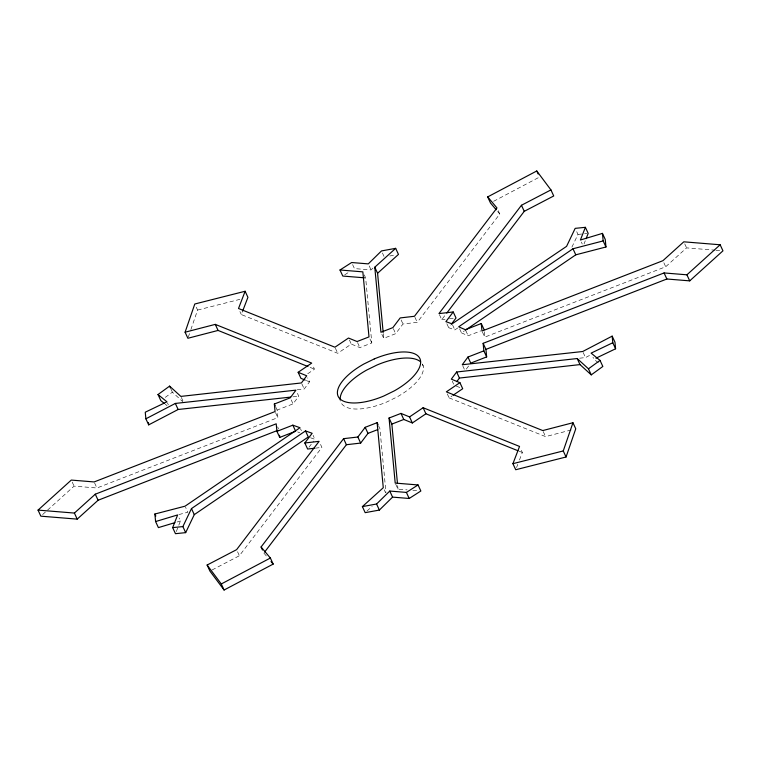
<?xml version="1.0" encoding="UTF-8"?>
<svg xmlns="http://www.w3.org/2000/svg" width="761" height="761" viewBox="0 0 761 761"><rect width="100%" height="100%" fill="white"/><g stroke="black" fill="none" stroke-linecap="round" stroke-linejoin="round"><path stroke-width="0.57" stroke-dasharray="3.81 2.85" d="M188.271 337.18L190.507 330.674M190.878 329.589L197.594 310.06L195.729 306.017M364.243 274.892L365.651 277.917L371.806 342.964L359.877 347.596L351.297 344.096L337.732 353.285L241.313 314.559L242.131 312.4M516.548 467.577L517.794 464.353M519.449 460.044L522.341 452.5L520.476 448.467M176.295 531.568L178.369 526.279M178.787 525.223L180.452 520.99L179.054 517.965M584.029 243.958L585.276 240.78M571.901 247.125L577.98 234.417L576.106 230.374M42.597 514.588L74.083 486.136L96.932 488.001L277.86 417.618L277.147 410.074L293.052 403.891L298.74 396.205L296.876 392.162M297.199 389.794L304.219 389.004L309.518 381.851L307.653 377.808M466.322 369.095L468.852 365.67M308.966 447.278L313.627 441.114M381.86 334.279L383.734 338.322L395.663 333.679L402.988 323.986L417.266 322.341L499.777 214.012L497.903 209.979M457.808 327.924L454.869 329.913L448.695 327.715L450.693 325.071M212.034 569.999L239.392 555.73L321.903 447.401L320.039 443.359M439.411 314.616L441.741 319.658L446.051 314.008M352.59 264.552L354.455 268.585L371.073 269.946L373.556 267.511M366.926 511.088L372.148 506.369M482.445 332.081L484.786 337.123L665.704 266.75L686.593 247.877L714.741 250.169M165.261 397.366L172.386 392.191L182.792 401.675M459.606 328.838L461.47 332.871L464.4 330.873M307.72 373.756L314.502 369.161L312.638 365.118M447.278 393.865L449.152 397.898L452.053 395.929M344.743 274.816L348.624 272.324M493.613 201.313L539.559 177.037M579.597 358.212L585.504 357.565L590.764 354.816M461.47 332.871L468.167 335.772L480.885 330.826M177.142 521.989L180.452 520.99M178.921 514.56L187.862 512.239L185.532 507.197M449.152 397.898L545.57 436.624L571.283 429.955M197.594 310.06L239.915 299.349M389.737 255.991L395.187 255.002M441.741 319.658L445.042 319.287M449.428 318.773L453.822 318.269M315.32 448.153L321.903 447.401M292.89 396.842L298.74 396.205M577.98 234.417L587.045 233.494M715.911 250.264L720.6 250.645M395.672 484.091L398.003 489.142L407.145 489.884M412.852 490.35L418.569 490.816M297.684 431.953L299.739 432.686M310.517 437.765L314.959 439.344L313.094 435.311M519.05 451.178L522.341 452.5M310.117 367.401L314.502 369.161M456.277 386.084L460.567 387.844M306.303 380.538L309.518 381.851M598.374 362.826L593.903 359.182L592.971 357.166M165.28 404.234L167.068 405.689M497.627 211.463L499.777 214.012M263.877 553.047L267.453 557.29M684.729 243.834L686.593 247.877M663.839 262.707L665.704 266.75M581.337 242.027L582.27 244.053M583.173 352.514L585.504 357.565M543.24 431.573L545.57 436.624M465.827 330.721L468.167 335.772M452.538 324.861L454.869 329.913M446.821 323.672L448.695 327.715M462.726 365.746L464.591 369.789M452.262 381.175L453.661 384.2M414.926 317.299L417.266 322.341M382.412 252.947L384.276 256.99M422.26 364.005L423.202 366.031M401.123 319.943L402.988 323.986M369.209 265.903L371.073 269.946M393.323 328.628L395.663 333.679M369.932 338.921L371.806 342.964M357.537 342.555L359.877 347.596M349.432 340.053L351.297 344.096M378.521 425.713L379.92 428.738L385.96 492.595M335.401 348.234L337.732 353.285M384.21 489.742L385.608 492.767M301.889 383.953L304.219 389.004M291.187 399.848L293.052 403.891M300.481 428.728L301.413 430.745M239.905 311.525L241.313 314.559M275.748 407.049L277.147 410.074M275.53 412.567L277.86 417.618M277.622 426.845L278.555 428.862M181.327 397.413L183.192 401.456M170.987 389.156L172.386 392.191M237.527 551.687L239.392 555.73M167.41 402.826L168.343 404.842M94.602 482.95L96.932 488.001M72.219 482.094L74.083 486.136M484.272 331.739L484.786 337.123M383.287 333.594L383.734 338.322M397.67 485.594L398.003 489.142M422.479 364.186A45.032 18.892 -24.8 0 1 397.099 396.928L386.55 402.093A45.032 18.892 -24.8 0 1 340.452 401.028"/><path stroke-width="1.14" d="M307.929 366.517L218.074 330.436L187.891 338.265L185.094 332.205L194.797 304L245.128 291.263L247.924 297.323L242.55 311.325M262.478 550.013L261.08 546.988L343.591 438.659L357.86 437.014L365.185 427.321L377.123 422.678L383.278 487.725L362.388 506.598L365.185 512.657L379.368 510.07L392.571 497.114L409.19 498.474L420.852 491.007L418.055 484.947L395.206 483.083L389.052 418.036L400.98 413.404L409.551 416.904L423.116 407.715L519.544 446.441L512.924 463.677L515.73 469.737L566.051 457L563.254 450.94L572.957 422.736L542.774 430.564L446.346 391.839L459.91 382.659L462.707 388.719L453.023 395.273M566.051 457L575.754 428.795L572.957 422.736M245.128 291.263L238.507 308.5L334.935 347.216L348.5 338.036L357.071 341.537L368.999 336.904L362.845 271.858L339.996 269.993L342.792 276.053L364.5 277.822M185.674 532.643L182.878 526.583L191.477 508.576L305.494 430.916L308.291 436.976L194.274 514.636L185.674 532.643L175.468 533.68L172.661 527.62L177.646 514.931L155.596 521.551L158.402 527.611L174.935 522.645M451.359 324.186L456.02 318.022L453.223 311.962L445.889 321.656L452.072 323.853L566.574 246.364L575.173 228.357L585.38 227.32L580.396 240.01L602.446 233.389L605.252 239.449L605.965 246.983L575.782 254.821L465.38 330.207M586.103 238.669L588.186 233.38L585.38 227.32M467.948 357.052L470.745 363.111L486.65 356.919L485.937 349.385L666.864 279.002L689.713 280.866L722.95 250.835L720.153 244.776L686.917 274.807L664.068 272.942L483.14 343.325L483.853 350.859L467.948 357.052L462.26 364.738L582.707 351.506L612.167 336.134L612.795 342.735L591.107 353.123L600.039 360.4L602.836 366.46L591.268 374.869L588.462 368.809L577.19 358.536L456.629 371.996L451.33 379.149L459.91 382.659M456.781 381.632L459.425 378.055L579.987 364.595L591.268 374.869M314.217 448.286L307.634 449.038L304.828 442.978L312.162 433.285L305.494 430.916M264.59 552.106L346.388 444.719L360.657 443.073L367.991 433.38L377.751 429.585M446.764 313.066L524.253 211.33L553.723 195.967L550.926 189.908L521.456 205.27L438.945 313.599L453.223 311.962M362.388 506.598L376.571 504.01L389.775 491.054L406.393 492.415L418.055 484.947M277.917 430.298L98.093 500.253L77.203 519.126L40.847 516.167L38.05 510.108L71.287 480.077L94.136 481.941L275.063 411.558L274.35 404.015L290.255 397.832L295.943 390.146L175.344 403.435L145.874 418.807L148.68 424.866L178.141 409.494L290.54 397.109M38.05 510.108L74.407 513.066L95.296 494.193L276.214 423.81L276.928 431.354L279.734 437.413L295.639 431.23L292.833 425.171L276.928 431.354M550.926 189.908L536.762 170.978L487.687 196.909L496.971 207.953L414.46 316.281L400.191 317.927L392.857 327.62L380.928 332.262L374.773 267.216L395.663 248.343L398.469 254.402L377.58 273.275L383.173 332.405M164.386 403.511L160.809 400.6L158.012 394.54L169.589 386.131L180.861 396.405L301.423 382.945L306.721 375.791L298.141 372.281L311.706 363.102L215.277 324.376L185.094 332.205M588.462 368.809L600.039 360.4M605.965 246.983L603.159 240.923L572.985 248.761L458.674 326.811L465.361 329.713L481.266 323.53L484.072 329.589M400.98 413.404L403.777 419.463L412.357 422.964L425.913 413.784L517.956 450.74M339.996 269.993L351.658 262.526L368.276 263.886L381.48 250.93L395.663 248.343M207.125 565.033L221.289 583.963L270.364 558.032L273.17 564.091L224.086 590.022L209.931 571.092L207.125 565.033L236.595 549.67L319.106 441.342L304.828 442.978M595.968 358.193L615.592 348.795L614.974 342.193L612.167 336.134M397.442 483.225L391.848 424.096L403.777 419.463M155.596 521.551L154.883 514.017L185.066 506.179L300.015 427.72L292.833 425.171M512.924 463.677L563.254 450.94M172.661 527.62L182.878 526.583M720.153 244.776L683.797 241.817L662.907 260.69L481.979 331.064L481.266 323.53M305.228 380.1L300.937 378.341L298.141 372.281M158.012 394.54L166.944 401.818L145.256 412.205L145.874 418.807M496.201 209.77L490.484 202.968L487.687 196.909M261.08 546.988L270.364 558.032M271.021 561.542L273.17 564.091M686.917 274.807L689.713 280.866M664.068 272.942L666.864 279.002M572.985 248.761L575.782 254.821M536.762 170.978L538.16 174.012M612.795 342.735L615.592 348.795M521.456 205.27L524.253 211.33M577.19 358.536L579.987 364.595M483.14 343.325L485.937 349.385M483.853 350.859L486.65 356.919M456.629 371.996L459.425 378.055M374.773 267.216L377.58 273.275M423.116 407.715L425.913 413.784M409.551 416.904L412.357 422.964M389.052 418.036L391.848 424.096M377.123 422.678L378.055 424.705M406.393 492.415L409.19 498.474M365.185 427.321L367.991 433.38M389.775 491.054L392.571 497.114M357.86 437.014L360.657 443.073M376.571 504.01L379.368 510.07M343.591 438.659L346.388 444.719M274.35 404.015L275.282 406.041M215.277 324.376L218.074 330.436M169.589 386.131L170.521 388.148M175.344 403.435L178.141 409.494M191.477 508.576L194.274 514.636M221.289 583.963L224.086 590.022M154.883 514.017L155.824 516.034M95.296 494.193L98.093 500.253M74.407 513.066L77.203 519.126M602.446 233.389L603.159 240.923M279.525 435.263L279.734 437.413M148.471 422.669L148.68 424.866M340.262 400.039A45.032 18.892 -24.8 0 1 366.555 370.131L377.104 364.966A45.032 18.892 -24.8 0 1 420.567 361.817M374.298 358.907L363.748 364.072A45.032 18.892 -24.8 0 0 338.626 397.242A45.032 18.892 -24.8 0 0 383.753 396.034L394.293 390.869A45.032 18.892 -24.8 0 0 419.425 357.699A45.032 18.892 -24.8 0 0 374.298 358.907"/></g></svg>
